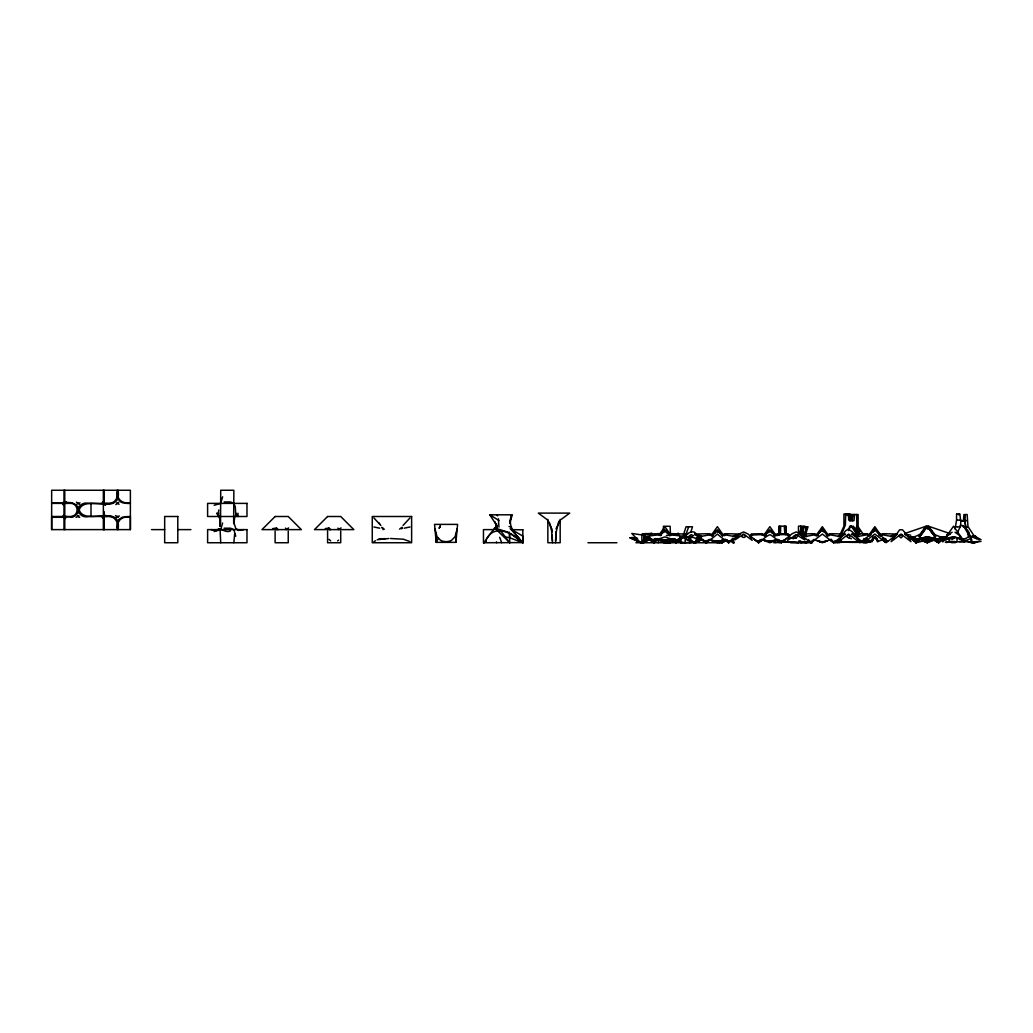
<?xml version="1.0" encoding="UTF-8"?>
<svg xmlns="http://www.w3.org/2000/svg" width="1033" height="1033" viewBox="0 0 1033 1033"><rect width="100%" height="100%" fill="white"/><g stroke="black" fill="none" stroke-linecap="round" stroke-linejoin="round"><path stroke-width="1.5" d="M124.076 516.758L130.378 516.5L130.378 529.619L51.65 529.619L51.65 516.5L63.129 516.5M104.139 516.5L104.139 529.619L104.139 516.5L105.934 515.493M118.046 529.619C122.436 502.593 84.629 526.481 79.192 509.94C84.693 493.374 122.475 517.262 118.046 490.262M854.498 514.524L854.059 520.542L852.096 521.123M956.558 520.18L955.06 529.012M963.957 514.615L963.479 519.676A6.03 5.733 -86.5 0 1 963.105 520.529L964.305 520.58M965.287 515.093L965.067 519.354A5.849 3.034 -89.7 0 1 964.783 520.516M118.046 527.992C116.148 520.051 123.276 515.648 130.378 517.288M949.856 537.676L949.172 540.375L950.644 542.118M220.52 523.06L220.726 490.262L233.845 490.262L233.652 522.853M555.573 542.738L555.896 531.918M555.625 541.008L556.4 531.104L558.788 521.226M219.913 526.339L220.326 519.78L220.016 525.823C221.746 520.348 217.162 515.557 218.828 509.966M220.119 530.239L220.726 542.738M234.465 519.78L234.672 516.5M927.531 539.045L927.311 542.248L923.063 540.621M928.254 528.87L928.447 526.197L949.973 533.57L938.635 542.738L931.275 538.774M872.201 539.278L871.994 541.654L863.962 538.58M455.902 542.351L457.593 524.39L434.531 524.39L436.223 542.351L455.902 542.351L455.902 533.364M498.952 527.114L498.435 518.747M699.16 536.501C695.842 535.869 694.705 546.56 696.397 540.633M457.206 528.599L455.088 536.669L451.473 540.388A8.755 5.901 0 0 1 440.652 540.388L437.036 536.669L434.919 528.599M780.444 533.79L780.716 526.262M804.707 533.945L806.437 526.778L805.65 529.206M222.624 496.796L220.726 503.381L214.141 505.279M222.624 523.034L220.726 529.619L214.141 531.517M870.599 540.543L868.973 541.679L868.585 539.652M960.625 525.164L960.845 521.097M509.721 523.331L511.077 515.648M497.002 527.321L497.196 526.262L489.849 514.808L512.445 514.808L509.734 521.962M872.898 536.992L871.994 541.654L873.686 537.496M645.173 536.127L643.856 542.738L648.879 538.916L647.484 537.599L648.44 539.123M657.801 538.942L653.553 539.897L649.576 538.942L643.223 542.738L644.372 537.599L643.74 536.347M647.536 536.773L648.427 538.4L650.725 539.484L656.394 539.484L664.89 542.738L665.536 539.82M234.672 533.725L233.845 542.738M778.34 539.652L778.34 541.434L780.457 541.679M803.067 533.841L803.674 531.569M511.361 517.675C507.952 525.707 514.318 533.054 519.367 538.619M957.075 533.338L960.212 526.804A8.148 4.506 -88.5 0 0 960.561 525.138M670.094 542.738L670.456 541.55M647.2 537.534L643.223 542.738L644.372 537.599M928.125 540.13L927.311 542.738L921.643 540.569M954.518 541.834L967.417 541.692M683.368 535.081L686.041 526.778L692.51 526.778L690.728 532.318M798.909 535.081L801.582 526.778L808.051 526.778L805.378 535.081M803.003 526.778L800.381 533.945M439.658 527.45L440.226 525.72M801.944 533.958L804.423 526.778M801.414 533.803L802.202 531.569M950.373 537.715L950.115 538.503L950.851 538.258M685.705 535.081L688.714 526.778M642.397 542.738L645.793 533.454L647.859 534.435M669.5 540.414L668.648 542.738L669.074 542.08M671.618 534.616L672.044 533.454L673.129 534.616M954.466 541.989L948.204 542.015M872.343 540.788L874.822 536.992L877.301 540.788M722.441 539.407L721.124 542.738L721.55 542.08M439.903 526.636L439.102 528.38L440.29 526.21M839.868 535.004L843.922 526.262L843.922 513.995L850.65 513.995L850.65 520.064L853.103 520.412M848.622 530.626L850.65 526.262L853.103 526.61M872.704 539.923L874.822 536.889L876.952 539.923M670.004 541.796L669.539 542.738L673.839 540.091M555.999 528.831L560.583 519.857L569.699 513.104L538.322 513.104L547.438 519.857L551.364 527.553M696.19 541.796L695.713 542.738L699.703 537.844L696.268 541.447M722.429 541.796L721.951 542.738L727.206 539.846M438.379 538.206L436.223 542.351L436.223 533.364M63.155 504.814L64.214 502.826L66.215 501.767M102.525 517.933L104.54 514.357M64.769 503.381L65.776 501.586M841.779 533.79L845.368 524.958L845.665 513.995M808.697 539.652L809.084 541.679L812.429 541.654M865.447 540.788L867.307 536.992L862.968 540.788M867.346 539.588L864.918 541.654L866.325 539.342M919.874 536.23L923.631 530.213M848.132 529.064L850.972 525.939M750.203 535.946C752.037 534.164 753.083 534.913 750.371 535.662M927.311 540.052L915.974 542.738L917.678 539.575M926.317 528.199L926.175 526.197L918.531 536.062L921.074 534.229L926.175 526.197L904.65 533.57L915.974 542.738L919.706 540.504M924.897 528.199L919.512 536.979L925.891 528.199M817.994 534.423L820.938 530.872M946.912 535.623L942.664 541.873L948.113 535.017L952.142 532.202M948.113 533.919L953.549 526.197L964.435 541.873L958.998 535.017L954.97 532.202M660.926 534.577L658.576 533.712L642.229 534.061L653.553 542.738L656.175 539.032M658.783 535.326L664.89 526.688L670.985 535.326M712.654 534.745L708.031 533.712L694.718 534.061L706.043 542.738L707.786 540.272M711.272 535.326L717.367 526.688L723.474 535.326M765.143 534.745L760.508 533.712L751.404 533.958L750.035 536.23L752.153 540.324L743.618 534.061L734.85 539.975L739.499 533.803L743.618 531.956L747.724 533.803L758.532 542.738L760.275 540.272M763.749 535.326L769.856 526.688L775.951 535.326M817.632 534.745L812.997 533.712L799.684 534.061L811.008 542.738L812.751 540.272M816.677 534.72L822.345 526.688L828.001 534.72M866.106 539.032L863.498 542.738L874.822 534.061L886.159 542.738L883.538 539.032M869.166 534.72L874.822 526.688L880.49 534.72M904.65 533.57L915.974 542.248L917.717 539.781M922.456 533.08L924.884 529.632M925.568 528.664L927.311 526.197L932.166 533.08M918.337 540.995L915.974 542.738L917.717 540.272M920.158 536.23L921.978 533.725M483.793 542.738L494.678 527.94L497.196 526.262M403.025 525.461L409.92 518.024M817.064 534.952L822.345 528.754L827.614 534.952M402.147 528.392L401.514 528.728M818.433 533.351L822.345 529.503L826.245 533.351M873.414 538.18L874.822 536.45L876.242 538.18M486.504 539.045C493.839 524.648 510.522 531.905 519.509 540.233M724.146 539.678L721.835 542.738L725.179 539.407M670.081 541.447L671.708 539.51L669.461 542.738L672.741 539.265M115.812 504.608L118.86 502.154M724.159 539.536L722.506 541.447M919.435 538.258L917.369 540.582L920.894 538.955M868.624 535.456L874.822 528.754L881.02 535.456M870.742 534.126L869.515 535.494L870.664 535.365M817.051 535.52L818.291 534.138M864.918 541.654L867.074 539.278M760.391 539.613L758.532 541.654L753.883 539.187M643.223 542.738L647.588 538.103M677.119 534.616L678.203 533.454L678.629 534.616M949.056 539.678L950.011 538.49L948.798 538.903M700.852 539.006L696.939 541.382M868.34 535.895L874.822 529.503L881.304 535.895M658.589 538.89L653.553 542.738L657.608 538.567M709.813 539.846L706.043 542.738L709.077 539.613M762.173 539.949L758.532 542.738L761.566 539.613M867.1 542.738L851.515 541.757L833.696 542.738L822.345 534.061L811.008 542.738L814.043 539.613M870.109 534.745L865.486 533.712L852.16 534.061L862.077 541.654L864.737 538.981M660.1 534.5L664.89 529.748L669.681 534.5M712.576 534.5L717.367 529.748L722.157 534.5M765.066 534.5L769.856 529.748L774.647 534.5M861.729 541.382L865.112 538.684M673.542 539.652L670.688 541.382M863.846 539.923L865.447 538.4M968.773 536.618L969.458 536.062M712.344 535.391L713.558 534.268M764.833 535.391L766.034 534.268M655.735 538.542L653.553 540.569L647.898 538.4L646.477 536.23L658.447 534.887M663.134 531.879L660.539 534.281L661.74 534.1L660.074 535.611L660.978 535.43M715.624 531.879L712.357 535.675L713.222 535.481M768.1 531.879L764.846 535.675M873.427 530.872L869.747 535.481L867.617 535.546M401.178 528.392L402.199 527.372L399.539 529.103M677.17 534.371L678.203 533.454L676.124 534.461M968.463 536.902L965.932 538.413A10.64 8.897 24.8 0 1 962.382 538.968M76.881 504.246L77.888 503.381M76.093 517.365L78.895 515.635M116.251 517.365L117.258 516.5L118.266 517.365M929.842 538.413L927.311 540.582L924.78 538.413M653.553 542.738L657.905 539.084M706.043 542.738L709.309 540.001M758.532 542.738L761.786 540.001M811.008 542.738L814.275 540.001M750.72 535.094L760.688 534.655L765.04 535.688M944.511 537.134L938.171 539.6L927.311 536.798L915.148 539.316L910.422 536.966L914.851 537.625L910.422 536.966L912.591 538.722L916.529 539.626L927.311 536.837L939.462 539.316L944.201 536.966L939.772 537.625C949.095 534.655 939.152 541.963 935.433 539.097M210.887 529.619L216.633 530.446L218.686 528.806C220.623 528.289 226.524 533.299 230.462 530.949M787.585 535.094L788.992 535.094M975.746 541.912L976.275 541.808M697.043 541.266L699.483 539.949A12.022 3.796 -42.8 0 1 698.192 540.801M723.177 541.382L725.721 539.949M671.179 538.89L676.215 542.738L687.539 534.061L671.192 533.712L668.855 534.577M737.2 536.23L737.911 535.688M724.921 539.846L728.704 542.738L740.028 534.061L726.715 533.712L722.08 534.745M777.539 539.949L781.18 542.738L791.988 533.803L796.094 531.956L800.213 533.803L804.862 539.975L796.456 534.732L787.533 540.336L789.677 536.179L788.308 533.958L779.205 533.712L774.569 534.745M915.974 542.248L921.01 538.4M915.974 542.738L921.01 538.89M932.425 539.006L938.635 542.738L949.973 533.57M701.02 537.586L694.383 542.738M673.335 539.923L672.922 540.233A12.009 8.587 9 0 1 671.45 541.034L670.804 541.266M701.084 538.942C706.443 544.843 713.248 537.341 717.367 534.061C721.499 537.341 728.291 544.843 733.65 538.942M813.487 540.84L811.008 542.028L808.529 540.84M836.149 540.84L833.67 542.028L831.191 540.84M337.636 540.866L338.566 540.194M754.477 539.613C760.417 544.92 764.82 535.74 770.205 534.732C775.008 537.16 780.302 544.778 785.829 539.187M862.077 541.654L865.719 538.994M760.817 540.001L758.532 541.654L762.599 539.626M288.581 527.902L286.076 529.619L285.482 528.083M341.071 527.902L338.566 529.619L337.972 528.083M954.996 537.676L951.755 539.639M872.756 532.266L874.822 530.872M673.645 539.833L671.308 541.15M712.241 535.688L713.222 535.029M726.134 539.833L725.695 540.13A10.55 4.235 -46.6 0 1 724.443 540.737M765.711 535.029L764.73 535.688L765.711 535.481M732.952 539.484L728.704 541.382L725.863 540.44M813.139 541.111L811.008 542.067L808.891 541.111M835.787 541.111L833.67 542.067L831.539 541.111M973.628 535.559L969.935 537.199M673.761 539.807L672.315 540.659M777.113 539.626L781.18 541.382L785.261 539.626M662.489 532.369L664.89 530.794L667.279 532.369M714.978 532.369L717.367 530.794L719.769 532.369M767.454 532.369L769.856 530.794L772.245 532.369M810.401 541.434L809.549 541.757M486.298 541.098L483.625 542.738L486.233 541.434M960.303 539.161L953.549 536.837L945.453 540.014C950.657 535.326 958.107 536.514 963.053 540.93M101.983 516.9L103.584 515.945M637.555 538.283L631.796 537.444L640.537 542.738L631.796 533.454L641.88 534.926L643.74 533.803L651.965 533.454L649.434 534.836M373.907 541.615L375.547 540.75M777.578 542.054L775.202 542.467L773.949 540.543M837.466 542.054L835.09 542.467L833.98 541.369M948.991 537.664L947.855 538.219M62.974 504.388L66.564 502.374M946.796 539.187L948.152 538.451M657.22 538.567L653.553 540.569L664.89 536.915L676.215 540.569L681.883 538.4L683.291 536.23L671.334 534.887M662.127 533.286L662.954 532.847M714.616 533.286L715.443 532.847M767.093 533.286L767.932 532.847M722.713 535.778L726.715 533.712L722.893 535.004M775.189 535.778L779.205 533.712L775.37 535.004M827.678 535.778L831.681 533.712L844.994 534.061L833.67 542.738L830.403 540.001M880.168 535.778L884.171 533.712L897.483 534.061L887.567 541.654L883.925 538.994M678.203 533.454L674.691 534.694M272.751 528.599L276.47 528.057L278.187 529.619M325.24 528.599L328.946 528.057L330.663 529.619M776.893 535.688L779.024 534.655L788.295 534.526M708.87 540.44L706.043 541.382L701.794 539.484M649.615 534.577L651.965 533.454L641.88 534.926L641.88 542.738M761.308 540.466L758.532 541.382L755.743 540.466M943.039 538.296L937.99 539.91L935.317 539.368M821.571 530.136L823.107 530.136M874.06 530.136L875.597 530.136M724.404 535.688L725.863 535.004L732.449 536.14L740.028 534.061L732.952 536.773M642.591 542.738L650.842 539.045M668.842 542.738L674.342 540.272M726.393 540.466L721.318 542.738L725.334 540.969M699.431 540.775L701.898 539.704M700.4 540.375L701.226 540.014M698.489 541.189L699.483 540.775M698.54 541.189L695.571 542.402M792.995 538.761L795.733 537.612M650.648 539.045L641.79 542.738L629.988 537.819L635.941 537.819M806.205 542.054L801.75 542.054M866.08 542.054L861.638 542.054M697.546 541.15L697.804 541.047A12.086 8.561 8.3 0 0 699.121 540.207M723.784 541.15L724.391 540.879A12.022 3.783 -42.8 0 0 725.812 539.988M664.232 539.82L664.89 542.738L673.387 539.484C675.84 542.093 686.751 535.959 679.559 537.392M684.711 535.146L687.539 534.061M703.215 540.569L706.043 541.654L708.87 540.569M731.532 540.569L728.704 541.654L725.863 540.569M778.353 539.484L769.856 542.738L761.36 539.484M784.021 540.569L781.18 541.654L778.353 540.569M830.919 539.458L822.345 542.738L813.759 539.458M838.137 536.695L844.994 534.061L837.427 536.14L830.919 534.965M835.09 541.654L832.249 541.654M885.681 538.58L877.663 541.654L875.958 537.496M890.627 536.695L897.483 534.061L889.904 536.14L883.396 534.965M934.387 539.536L927.311 542.248L927.079 539.045M935.808 539.484L927.311 542.738L922.262 540.595M947.132 535.146L949.973 534.061L946.964 534.552M912.371 537.509L921.074 534.229M827.291 540.84L822.345 542.028L817.387 540.84M970.71 542.273L979.387 541.408M946.99 535.159L949.973 534.061M682.581 537.418L685.202 536.463L685.202 542.738L695.248 541.834L689.398 542.738M695.622 542.402L694.499 542.738L702.776 539.265M743.282 534.603C738.143 537.844 748.628 538.774 744.276 534.72M697.804 539.484L700.813 539.484L704.906 541.499M659.867 535.301L660.81 534.991M879.07 535.443L884.171 533.712L879.535 534.745M826.594 541.111L822.345 542.067L818.097 541.111M382.92 529.58L384.366 529.103M76.455 502.154L78.443 503.381L80.045 502.864M117.814 516.5L119.415 515.996M723.281 541.266L723.965 541.072A12.086 8.561 8.3 0 0 725.36 540.207M723.035 540.401L725.863 539.471L717.367 542.738L708.87 539.484L715.959 541.253L723.035 540.401L717.367 541.382L711.711 540.44M946.422 538.722L945.311 539.045M122.695 517.016L118.692 519.573L117.258 527.979C118.821 520.722 113.036 514.938 105.779 516.5M954.208 537.702L952.891 537.702M409.985 526.998L404.161 528.186M939.191 537.793L941.799 537.134M237.952 530.446L243.698 529.619M693.13 535.468L693.853 535.572M827.046 534.745L831.681 533.712L826.581 535.443L827.627 535.52L826.387 534.138M804.81 542.067L806.063 541.783M864.698 542.067L865.951 541.783M679.753 537.315L682.593 537.315L676.215 540.027L671.966 538.942M935.201 538.826L927.311 539.91L919.422 538.826L927.311 539.626L935.291 538.722M674.394 538.671L664.89 540.027L655.374 538.671M919.293 539.368L916.633 539.91L911.584 538.296M935.381 538.606L927.311 539.6L919.241 538.606M674.794 538.671L664.89 540.569L654.974 538.671M723.035 540.569L717.367 541.654L711.711 540.569M775.525 540.569L769.856 541.654L761.708 539.626L769.856 541.318L777.965 539.613L769.856 541.382L764.278 540.466M825.173 541.654L819.505 541.654M927.311 540.324L935.808 538.697M71.187 517.016C76.119 517.029 79.567 511.787 77.707 507.255C72.697 498.474 59.088 504.866 51.65 502.593M813.759 534.965L807.264 536.14L799.684 534.061L806.541 536.695M866.248 534.965L859.74 536.14L852.16 534.061L852.871 534.603M919.189 539.097L913.624 539.097L910.112 537.134M673.116 538.942L664.89 539.897L656.652 538.942M809.924 541.834L804.939 542.738L810.789 541.834C799.671 542.57 788.773 542.493 777.72 541.834L779.308 542.738M377.187 539.73L388.666 538.516M976.469 541.77L981.04 541.408M864.828 542.738L870.677 541.834C859.559 542.648 848.648 542.441 837.608 541.834L839.196 542.738M671.14 535.417L669.707 535.611L666.634 531.879M946.977 542.545L946.396 542.545M666.35 535.443L667.615 535.572M668.235 542.738L676.086 541.757L682.929 542.738M968.489 541.821L970.529 541.899M973.757 542.48L972.712 542.596A5.514 3.448 17.3 0 1 969.458 542.093M800.743 542.738L808.31 541.834M932.786 539.006L921.836 539.006M798.806 542.054L799.826 541.951M858.694 542.054L859.714 541.951M955.68 542.467L955.086 542.532A8.251 1.821 45.8 0 1 954.634 542.209M953.846 542.415L952.413 542.596M954.996 542.545L953.924 542.622M224.109 501.948L230.462 501.948L233.845 503.381L235.292 506.764L235.898 516.5M224.109 528.186L230.462 528.186L233.845 529.619L235.744 536.204M971.821 541.886L970.955 536.553L968.67 535.611M960.161 526.804L957.681 526.907M378.827 538.994L385.386 538.619M945.221 542.015L950.283 541.989A6.973 3.822 -46.6 0 0 951.044 542.428L951.432 542.532A6.392 3.422 -43.6 0 0 951.729 542.545M959.115 541.55L964.757 541.512M957.062 526.895L956.403 526.92M815.127 535.546L817.284 535.494M105.779 503.381C113.036 504.943 118.821 499.159 117.258 491.902L118.149 499.197L121.429 502.477M66.409 516.5C80.6 519.56 80.6 500.308 66.409 503.381M390.306 538.49L403.438 539.213L409.985 541.615M130.378 502.593C123.276 504.233 116.148 499.817 118.046 491.889M51.65 503.381L72.065 503.381M112.881 503.381L89.367 503.381C75.189 500.308 75.189 519.56 89.367 516.5L111.422 516.5M126 503.381L130.378 503.381M218.686 513.22L216.633 513.22L218.686 516.5M956.623 513.995L959.528 513.995M964.473 514.524L967.146 514.524L967.986 526.572L975.333 537.676M63.762 514.705L64.769 516.5L73.524 516.5M51.65 517.288L64.769 517.288M804.939 526.146L798.47 526.146L798.47 533.519M151.541 529.619L164.673 529.619M177.792 529.619L190.911 529.619M523.111 542.583L483.457 542.738L483.457 529.619L493.671 529.619M511.167 529.619L522.827 529.839M682.929 536.463L685.512 536.463M790.632 537.948L796.172 537.948M587.919 542.738L616.921 542.738M635.928 542.738L722.274 542.738M732.939 542.738L734.089 542.738L732.281 538.464M773.807 542.738L791.627 541.757L798.47 542.738M790.632 542.738L812.532 542.738M957.152 520.09L960.78 520.141A6.934 6.895 -71.9 0 1 960.432 519.276L959.928 514.098M966.681 520.606L964.861 520.542M967.508 527.321L965.042 526.74M858.63 540.943L860.644 540.969M798.741 540.943L800.756 540.969M128.738 503.381L122.695 502.864M829.551 535.546L827.407 535.494L823.74 530.872M879.896 535.481L882.04 535.546M641.88 534.926L644.502 535.004M971.821 542.622L970.981 542.557L972.492 542.015A4.029 3.835 90 0 0 974.158 542.506A6.353 2.311 32.1 0 0 974.261 542.532L975.126 542.532A4.029 3.835 -90 0 0 976.805 542.041L975.875 541.899M952.542 542.454L950.915 542.209M967.353 541.576L970.439 541.808M692.975 542.402L694.202 542.738L687.152 539.187M841.805 541.951L843.677 542.054M781.916 541.951L783.802 542.054M951.703 541.408L955.899 541.886M694.228 542.738L687.294 536.644M379.731 528.186L373.907 526.998M964.267 527.179L968.45 534.423M685.202 542.738C677.454 541.176 669.913 543.048 662.179 541.834L663.767 542.738M949.12 541.421L949.882 541.55M849.475 526.43L851.657 526.778L856.68 534.048M504.982 536.928L509.656 537.715L522.814 542.738L522.969 536.179L510.186 528.689M712.55 535.688L708.883 535.004L702.285 536.14L694.718 534.061L701.794 536.773M907.478 535.146L904.65 534.061L910.783 535.21M879.522 535.365L880.206 535.507L878.902 534.126M771.612 531.879L774.711 535.74M719.123 531.879L722.222 535.74M827.033 535.378L827.691 535.52M650.209 537.392L647.355 537.044L649.576 538.942M931.095 539.446L933.625 540.052L932.244 538.361M912.823 537.134L915.432 537.793M489.965 514.834L491.088 515.118M327.151 528.948L329.747 529.619L328.946 528.057M274.675 528.948L277.257 529.619L276.47 528.057M509.037 526.481L511.128 527.05M979.387 539.678L970.955 536.553M850.417 525.797L852.987 527.101L857.455 533.945M849.513 520.852L850.404 521.123M973.151 535.649L973.899 535.946M494.872 529.451L494.678 527.94L508.107 532.215M869.308 535.004L865.486 533.712L869.489 535.778M818.097 535.443L812.997 533.712L817 535.778M764.33 535.004L760.508 533.712L764.51 535.778M711.853 535.004L708.031 533.712L712.034 535.778M669.9 535.301L668.958 534.991L669.255 535.649M981.04 539.678L974.442 535.933M904.65 534.061L907.62 535.159M686.713 537.018L689.747 538.128M933.548 534.229L942.251 537.509M934.387 538.697L938.635 540.324M910.318 538.154L915.974 540.324M852.16 534.061L859.03 536.695M642.229 534.061L645.057 535.146M237.952 529.619L235.898 528.806L234.052 523.06M692.51 542.209L690.07 541.189M774.879 535.391L774.001 535.029L774.982 535.688M722.39 535.391L721.525 535.029L722.493 535.688M848.661 537.612L851.399 538.761M690.121 541.189L686.08 539.433M687.436 540.014L688.262 540.375M959.102 538.103L958.314 537.702M717.018 541.524L719.769 542.738M664.49 541.512L667.292 542.738M629.988 537.819L641.041 542.738M933.716 538.955L937.254 540.582L935.188 538.258M648.879 538.916L645.793 537.444L654.548 542.738M117.258 503.381L119.053 504.246M115.464 515.635L117.258 516.5M77.888 516.5L79.683 517.365M509.605 542.635L500.114 530.071M103.584 503.936L105.573 504.995M116.858 502.864L117.814 503.381M77.488 515.996L78.443 516.5M771.78 532.847L772.607 533.286M719.304 532.847L720.13 533.286M666.814 532.847L668.7 534.242M958.96 538.451L961.671 540.014M102.344 502.374L104.139 503.381L104.139 490.262M64.769 516.5L66.564 517.507M730.034 540.84L733.275 542.738L731.093 540.453M962.691 526.301L963.892 527.062A9.232 9.22 63 0 1 963.621 526.326M931.095 538.567L933.625 540.052M62.613 516.1L65.169 518.656M718.18 542.08L719.265 542.738L718.18 541.576M677.506 540.763L680.786 542.738L678.604 540.414M665.691 542.08L666.789 542.738L665.691 541.576M489.849 514.808L498.978 520.529M853.271 526.133L859.03 533.958M383.114 528.186L381.694 527.372L382.714 528.392M705.487 541.873L706.701 542.738L705.926 541.731M822.345 530.872L824.411 532.266M330.663 540.866L329.023 539.316M932.734 538.387L938.635 542.738L936.892 540.272M510.806 533.609L522.814 542.738L522.827 529.619M969.031 536.605L968.347 535.998M933.6 538.4L938.635 542.248L936.944 539.575M933.6 538.89L938.635 542.738M882.531 539.962L884.739 541.654L882.608 538.18M854.265 535.675L854.95 536.192M856.809 537.625L858.358 538.813M965.506 527.088L966.436 528.457M751.417 534.526L752.127 535.094M777.914 540.001L781.18 542.738L779.437 540.272M725.437 540.001L728.704 542.738L726.961 540.272M671.863 539.084L676.215 542.738L673.606 539.032M882.311 539.588L884.739 541.654L882.582 539.278M886.688 540.788L882.35 536.992L884.209 540.788M876.229 530.872L879.186 534.41M674.033 538.542L676.215 540.569L674.433 538.903M696.345 534.862C693.789 525.939 678.307 539.859 685.912 538.258C688.908 533.325 701.601 542.829 697.327 536.011M884.209 538.4L885.798 539.923M373.907 517.959L380.867 525.461M494.678 527.94L509.837 542.738M884.532 538.684L887.567 541.654L884.919 538.981M935.072 538.413L937.254 540.582M830.635 539.613L833.67 542.738L831.242 539.303M778.146 539.613L781.18 542.738M725.67 539.613L728.704 542.738M672.16 538.567L676.215 542.738M658.047 533.454L659.131 534.616M975.707 538.193L976.327 538.671L975.746 537.651M511.322 529.8L523.124 542.738M78.443 503.381L79.502 504.595M379.873 524.131L378.646 522.685M936.092 536.062L928.447 526.197L932.696 532.886M732.771 540.84L734.089 542.738M932.644 533.725L934.465 536.23M930.139 530.213L931.805 532.55M928.732 528.199L935.11 536.979L929.726 528.199M936.892 539.781L938.635 542.248M905.864 533.596L902.48 529.787L899.653 529.787L891.156 541.654L901.073 534.061L910.977 541.654L906.496 534.539M863.149 534.048L858.126 526.778L858.126 514.524L851.657 514.524L851.657 520.593M789.341 535.662C786.591 534.991 787.714 534.087 789.509 535.946M860.063 533.841L856.112 527.243M496.912 514.808L497.609 515.88M680.334 540.763L681.599 542.738L680.334 539.265M967.146 529.555L969.096 532.718M846.556 535.714L847.434 537.095M860.011 531.646L856.938 525.448L856.538 514.524M930.991 530.213L934.749 536.23M235.898 513.22L237.952 516.5L237.952 513.22M501.689 542.738L499.649 537.289M882.789 538.4L883.68 539.923M103.132 501.586L105.146 505.176M667.718 541.563L668.119 542.738M850.069 520.141L849.242 513.995M856.938 525.448L857.558 527.321M926.498 540.13L927.311 542.738L927.311 539.536M495.052 521.794L496.886 527.94M707.05 541.873L706.804 542.738L707.05 541.215M549.336 522.259L551.622 531.104L552.397 541.008M877.056 538.542L877.663 541.654L877.456 539.278M956.765 537.676L956.881 538.529M784.86 533.816L784.292 526.262M496.473 541.873L496.576 542.738M965.3 525.345L964.99 521.897M852.212 519.909L853.09 514.524M848.713 520.103L848.403 513.995M965.08 522.788L965.158 523.834L965.093 523.021M509.217 532.137L509.656 537.715M971.304 538.89L971.394 540.388M971.382 540.246L971.317 539.136M971.33 539.265L971.369 540.104M785.7 526.262L785.984 535.004L786.036 526.146L778.959 526.262L779.256 535.004L779.308 526.146M670.443 535.004L670.159 526.262L663.418 526.262L663.573 530.626M552.022 528.831L552.113 531.918M552.216 535.017L552.448 542.738M509.605 532.821L509.708 542.738M958.792 514.951L958.792 513.995M956.558 513.995L956.558 520.09M927.311 526.197L927.311 529.012M874.822 529.503L874.822 530.484M848.041 513.995L848.041 515.519M847.125 513.995L847.125 515.519M822.345 529.503L822.345 530.484M800.743 526.146L800.743 532.047M769.856 530.794L769.856 532.369M717.367 530.794L717.367 532.369M664.89 530.794L664.89 532.369M664.89 539.536L664.89 542.738M658.266 539.807L658.266 542.738M560.17 519.392L560.17 542.738L547.852 542.738L547.852 519.392M496.576 523.796L496.576 526.701M340.709 531.078L340.709 542.738L327.59 542.738L327.59 531.078M288.233 531.078L288.233 542.738L275.114 542.738L275.114 531.078M233.845 520.877L233.845 523.796M216.633 529.619L216.633 530.446M130.378 529.619L130.378 490.262L51.65 490.262L51.65 529.619M117.258 490.262L117.258 497.544M117.258 523.796L117.258 529.619M104.139 511.58L104.139 513.22M103.352 490.262L103.352 501.741M103.352 503.381L103.352 514.86M103.352 518.14L103.352 529.619M91.007 503.381L91.007 516.5M77.888 506.299L77.888 513.582M64.769 490.262L64.769 529.619M63.981 490.262L63.981 529.619M961.762 521.187A3.306 3.073 -57.5 0 0 963.221 520.709A7.541 2.428 89 0 0 963.234 521.252M964.047 520.012A2.531 0.788 51.2 0 1 964.809 520.632M965.558 527.011A2.725 0.93 -68.7 0 1 965.093 527.618M964.641 520.27A3.796 2.996 -72.1 0 1 960.613 520.361A6.598 1.24 89.7 0 1 960.677 521.174M965.222 520.012A6.56 2.867 -89.2 0 1 965.468 521.497M965.945 526.404A8.161 2.105 87.6 0 1 965.752 524.893M967.998 534.5A10.601 8.161 21.5 0 1 968.644 536.489M960.78 520.012A3.538 0.762 -48.4 0 1 960.69 520.219M960.083 526.662A3.396 0.839 60.2 0 1 960.161 527.011M959.889 526.288A4.313 3.603 84.6 0 1 964.383 526.52M968.812 533.222A8.225 1.963 61.8 0 1 970.413 536.334M954.557 541.421A6.172 2.583 -34.9 0 1 952.387 542.157M956.029 541.679A6.314 3.499 -18.6 0 1 953.95 542.17M956.92 538.503A3.28 2.092 -89.9 0 1 956.274 542.248M963.376 539.407A10.679 8.897 -24.5 0 1 960.716 539.032M970.852 538.09A8.742 7.257 -24.2 0 1 962.976 540.375M964.512 541.253A14.72 3.267 3.7 0 1 967.262 541.344M970.981 541.705A10.989 0.904 4.2 0 1 972.066 541.808M974.042 542.57A4.803 1.653 29.8 0 1 971.64 542.08M975.746 542.144A6.611 3.641 15.3 0 1 972.97 543.113M975.372 536.243A10.046 9.362 68.4 0 1 976.198 537.186M974.984 535.598A8.716 4.416 -3.3 0 1 975.643 536.308M689.373 535.972C692.252 541.925 694.137 531.091 689.373 535.972M794.338 535.972C797.218 541.925 799.116 531.091 794.338 535.972M846.815 535.972C849.707 541.925 851.592 531.091 846.815 535.972M899.304 535.972C902.196 541.925 904.082 531.091 899.304 535.972M837.866 540.052L838.848 541.679L841.456 540.543L840.345 539.407L837.866 540.052M670.275 541.421L669.539 542.738L670.275 541.421M696.462 541.421L695.713 542.738L696.462 541.421M843.625 533.712L837.259 542.738L848.584 534.061L859.908 542.738C857.274 538.296 848.997 522.53 843.625 533.712M275.114 516.5L261.982 529.619L301.352 529.619L288.233 516.5L275.114 516.5M327.59 516.5L314.471 529.619L353.841 529.619L340.709 516.5L327.59 516.5M246.977 503.381L207.607 503.381L207.607 516.5L246.977 516.5L246.977 503.381M177.792 516.5L164.673 516.5L164.673 542.738L177.792 542.738L177.792 516.5M411.625 516.5L372.267 516.5L372.267 542.738L411.625 542.738L411.625 516.5M246.977 529.619L207.607 529.619L207.607 542.738L246.977 542.738L246.977 529.619"/></g></svg>
